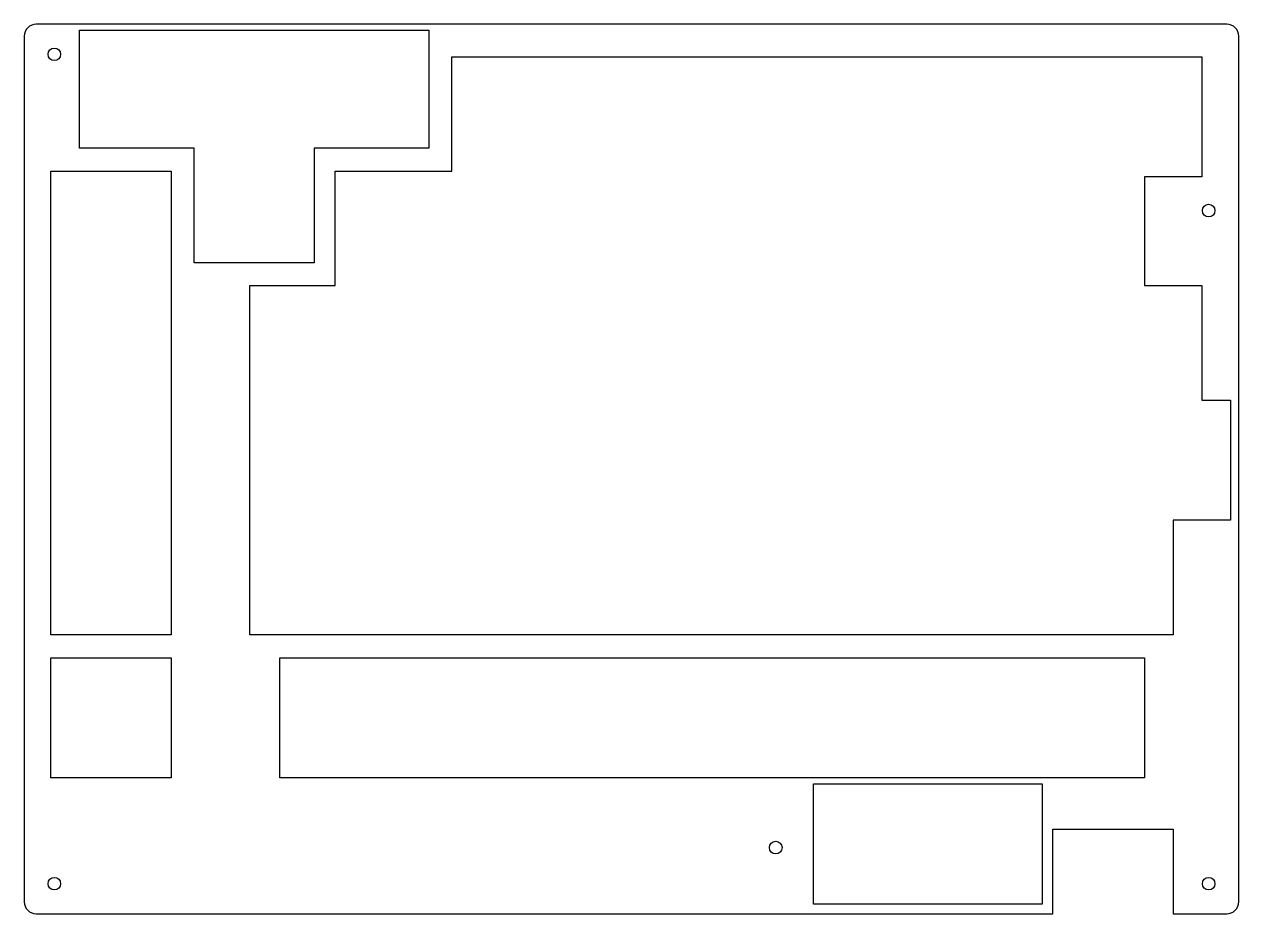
# Model space of a CAD drawing. Header units: millimetres. Extents: x -201 to 1, y -1 to 147.
import ezdxf

# ---------------------------------------------------------------- set-up
doc = ezdxf.new("R2010")
doc.units = ezdxf.units.MM
doc.layers.get('0').update_dxf_attribs({"linetype": 'CONTINUOUS'})

msp = doc.modelspace()

# ---------------------------------------------------------------- linework, layer by layer
msp.add_lwpolyline([(-199, 147, 0.414214), (-201, 145), (-201, 1, 0.414214), (-199, -1), (-29.91, -1), (-29.91, 13.07), (-9.91, 13.07), (-9.91, -1), (-1, -1, 0.414214), (1, 1), (1, 145, 0.414214), (-1, 147)], format="xyb", close=True)
for points in [[(-191.81, 146), (-133.71, 146), (-133.71, 126.38), (-152.76, 126.38), (-152.76, 107.33), (-172.76, 107.33), (-172.76, 126.38), (-191.81, 126.38)], [(-163.47, 103.51), (-149.31, 103.51), (-149.31, 122.56), (-129.9, 122.56), (-129.9, 141.61), (-5.13, 141.61), (-5.13, 121.61), (-14.65, 121.61), (-14.65, 103.51), (-5.13, 103.51), (-5.13, 84.46), (-0.36, 84.46), (-0.36, 64.46), (-9.89, 64.46), (-9.89, 45.41), (-163.47, 45.41)], [(-196.57, 122.56), (-176.57, 122.56), (-176.57, 45.41), (-196.57, 45.41)], [(-176.57, 41.6), (-176.57, 21.6), (-196.57, 21.6), (-196.57, 41.6)], [(-158.48, 41.6), (-14.65, 41.6), (-14.65, 21.6), (-158.48, 21.6)], [(-69.71, 0.59), (-69.71, 20.6), (-31.71, 20.6), (-31.71, 0.59)]]:
    msp.add_lwpolyline(points, close=True)
for centre in [(-196, 142), (-4, 116), (-76, 10), (-196, 4), (-4, 4)]:
    msp.add_circle(centre, 1.05)

doc.saveas('drawing.dxf')
